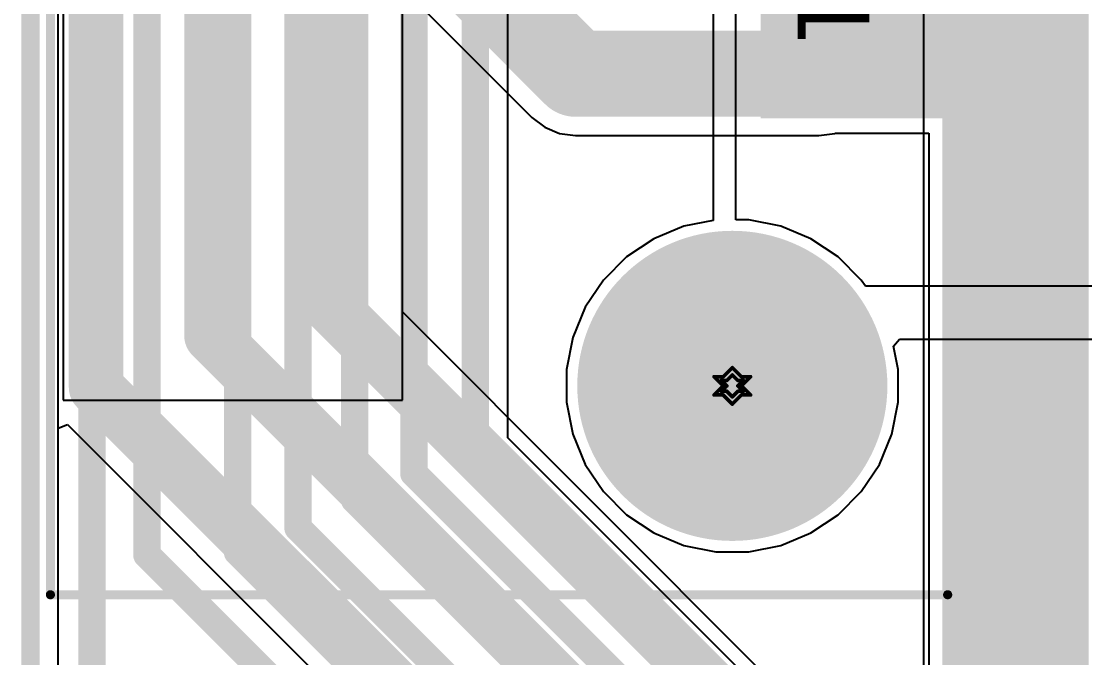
# Model space of a CAD drawing. Header units: inches. Extents: x -7 to 5163, y -3 to 5149.
# Drawn here: x -3.3 to 11.51, y 103.13 to 112 of the extents above; entities that cross this region are included whole.
import ezdxf

# ---------------------------------------------------------------- set-up
doc = ezdxf.new("R2010")
doc.units = ezdxf.units.IN
for name, color, linetype in [('Board Outline', 216, 'Continuous'), ('Bottom Layer', 5, 'Continuous'), ('Bottom Solder', 6, 'Continuous'), ('Drill Drawing', 1, 'Continuous'), ('GND', 76, 'Continuous'), ('Multi-Layer', 9, 'Continuous'), ('Pad Holes', 156, 'Continuous'), ('PWR', 16, 'Continuous'), ('Top Layer', 1, 'Continuous'), ('Top Overlay', 2, 'Continuous'), ('Top Solder', 216, 'Continuous')]:
    doc.layers.add(name, color=color, linetype=linetype)
doc.styles.add('Arial', font='', dxfattribs={"height": 0.2})
doc.styles.get('Arial').set_extended_font_data('Arial')

# ---------------------------------------------------------------- blocks, each defined once
blk = doc.blocks.new('A_DF_09_A_KG_T2S_55')
at = {"layer": 'Bottom Layer'}
h = blk.add_hatch(color=5, dxfattribs=at)
edge = h.paths.add_edge_path()
edge.add_arc((12.495, 0), 2.058, 0, 360)
at = {"layer": 'Bottom Solder'}
h = blk.add_hatch(color=6, dxfattribs=at)
edge = h.paths.add_edge_path()
edge.add_arc((12.495, 0), 2.16, 0, 360)
at = {"layer": 'GND'}
h = blk.add_hatch(color=76, dxfattribs=at)
edge = h.paths.add_edge_path()
edge.add_arc((12.495, 0), 2.058, 0, 360)
at = {"layer": 'Multi-Layer'}
h = blk.add_hatch(color=9, dxfattribs=at)
edge = h.paths.add_edge_path()
edge.add_arc((12.495, 0), 2.058, 0, 360)
at = {"layer": 'Pad Holes'}
h = blk.add_hatch(color=7, dxfattribs=at)
edge = h.paths.add_edge_path()
edge.add_arc((12.495, 0), 1.55, 0, 360)
at = {"layer": 'PWR'}
h = blk.add_hatch(color=16, dxfattribs=at)
edge = h.paths.add_edge_path()
edge.add_arc((12.495, 0), 2.058, 0, 360)
at = {"layer": 'Top Layer'}
h = blk.add_hatch(color=1, dxfattribs=at)
edge = h.paths.add_edge_path()
edge.add_arc((12.495, 0), 2.058, 0, 360)
at = {"layer": 'Top Solder'}
h = blk.add_hatch(color=216, dxfattribs=at)
edge = h.paths.add_edge_path()
edge.add_arc((12.495, 0), 2.16, 0, 360)
at = {"layer": 'Top Overlay'}
for points in [[(15.405, 3, 0.127, 0.127, 0), (-15.405, 3, 0.127, 0.127, 0)], [(15.405, -9.5, 0.127, 0.127, 0), (15.405, 3, 0.127, 0.127, 0)], [(15.405, -9.5, 0.127, 0.127, 0), (-15.405, -9.5, 0.127, 0.127, 0)]]:
    blk.add_lwpolyline(points, format="xyseb", dxfattribs=at)
for points in [[(15.373, 3, 0.0635, 0.0635, 1), (15.437, 3, 0.0635, 0.0635, 1)], [(15.373, 3, 0.0635, 0.0635, 1), (15.437, 3, 0.0635, 0.0635, 1)], [(15.373, -9.5, 0.0635, 0.0635, 1), (15.437, -9.5, 0.0635, 0.0635, 1)], [(15.373, -9.5, 0.0635, 0.0635, 1), (15.437, -9.5, 0.0635, 0.0635, 1)]]:
    blk.add_lwpolyline(points, format="xyseb", close=True, dxfattribs=at)
at = {"layer": 'Top Overlay', "style": 'Arial'}
blk.add_text('1', height=1, dxfattribs=at).set_placement((6.956, 0.911))

msp = doc.modelspace()

# ---------------------------------------------------------------- hatches: boundary and pattern name
at = {"layer": 'Bottom Layer'}
for points in [[(6.997, 110.642), (11.568, 110.642), (11.568, 114.833), (6.997, 114.833)], [(9.55, 81.509), (11.568, 81.509), (11.568, 114.833), (9.55, 114.833)]]:
    msp.add_hatch(color=5, dxfattribs=at).paths.add_polyline_path(points)

# ---------------------------------------------------------------- linework, layer by layer
at = {"layer": 'Board Outline'}
msp.add_lwpolyline([(-3.175, 1.629, 0.254, 0.254, 0), (-3.175, 185.698, 0.254, 0.254, 0)], format="xyseb", dxfattribs=at)
at = {"layer": 'Bottom Layer'}
for p, q in [((-2.718, 176.327), (-2.718, 106.718)), ((2.007, 106.718), (2.007, 176.327)), ((2.007, 107.946), (2.007, 112.352)), ((2.271, 112.197), (3.812, 110.656)), ((3.812, 110.656), (3.812, 110.656)), ((3.812, 110.656), (3.991, 110.519)), ((3.991, 110.519), (4.198, 110.433)), ((4.198, 110.433), (4.421, 110.404)), ((4.421, 110.404), (4.421, 110.404)), ((4.421, 110.404), (7.81, 110.404)), ((7.81, 110.404), (8.033, 110.433)), ((8.033, 110.433), (8.037, 110.435)), ((8.037, 110.435), (9.343, 110.435)), ((9.343, 110.435), (9.343, 83.333)), ((7.976, 101.976), (2.007, 107.946)), ((-2.718, 106.718), (2.007, 106.718)), ((-2.787, 106.327), (-2.66, 106.379)), ((-2.66, 106.379), (2.99, 100.73)), ((-2.787, 1.629), (-2.787, 106.327))]:
    msp.add_line(p, q, dxfattribs=at)
for points in [[(-2.259, 106.894, 0.762, 0.762, 0), (-2.259, 167.776, 0.762, 0.762, 0)], [(-0.65, 107.615, 0.762, 0.762, 0), (-0.65, 165.768, 0.762, 0.762, 0)], [(0.939, 108.098, 0.762, 0.762, 0), (0.939, 164.817, 0.762, 0.762, 0)], [(2.881, 112.806, 1.2, 1.2, 0), (4.421, 111.265, 1.2, 1.2, 0)], [(7.81, 111.265, 1.2, 1.2, 0), (9.282, 112.738, 1.2, 1.2, 0)], [(4.421, 111.265, 1.2, 1.2, 0), (7.81, 111.265, 1.2, 1.2, 0)], [(0.939, 108.098, 0.762, 0.762, 0), (7.518, 101.518, 0.762, 0.762, 0)], [(-0.65, 107.615, 0.762, 0.762, 0), (5.588, 101.377, 0.762, 0.762, 0)], [(-2.259, 106.894, 0.762, 0.762, 0), (3.638, 100.998, 0.762, 0.762, 0)]]:
    msp.add_lwpolyline(points, format="xyseb", dxfattribs=at)
for points in [[(4.121, 111.265, 0.6, 0.6, 1), (4.721, 111.265, 0.6, 0.6, 1)], [(4.121, 111.265, 0.6, 0.6, 1), (4.721, 111.265, 0.6, 0.6, 1)], [(7.51, 111.265, 0.6, 0.6, 1), (8.11, 111.265, 0.6, 0.6, 1)], [(7.51, 111.265, 0.6, 0.6, 1), (8.11, 111.265, 0.6, 0.6, 1)], [(0.749, 108.098, 0.381, 0.381, 1), (1.13, 108.098, 0.381, 0.381, 1)], [(0.749, 108.098, 0.381, 0.381, 1), (1.13, 108.098, 0.381, 0.381, 1)], [(-0.841, 107.615, 0.381, 0.381, 1), (-0.46, 107.615, 0.381, 0.381, 1)], [(-0.841, 107.615, 0.381, 0.381, 1), (-0.46, 107.615, 0.381, 0.381, 1)], [(-2.449, 106.894, 0.381, 0.381, 1), (-2.068, 106.894, 0.381, 0.381, 1)], [(-2.449, 106.894, 0.381, 0.381, 1), (-2.068, 106.894, 0.381, 0.381, 1)]]:
    msp.add_lwpolyline(points, format="xyseb", close=True, dxfattribs=at)
at = {"layer": 'Drill Drawing'}
for points in [[(6.477, 107.044, 0.0508, 0.0508, 0), (6.604, 107.171, 0.0508, 0.0508, 0)], [(6.604, 107.171, 0.0508, 0.0508, 0), (6.731, 107.044, 0.0508, 0.0508, 0)], [(6.35, 107.044, 0.0508, 0.0508, 0), (6.477, 106.917, 0.0508, 0.0508, 0)], [(6.35, 107.044, 0.0508, 0.0508, 0), (6.477, 107.044, 0.0508, 0.0508, 0)], [(6.452, 106.993, 0.0508, 0.0508, 0), (6.528, 106.917, 0.0508, 0.0508, 0)], [(6.452, 106.993, 0.0508, 0.0508, 0), (6.528, 106.993, 0.0508, 0.0508, 0)], [(6.528, 106.993, 0.0508, 0.0508, 0), (6.604, 107.069, 0.0508, 0.0508, 0)], [(6.604, 107.069, 0.0508, 0.0508, 0), (6.68, 106.993, 0.0508, 0.0508, 0)], [(6.68, 106.993, 0.0508, 0.0508, 0), (6.756, 106.993, 0.0508, 0.0508, 0)], [(6.68, 106.917, 0.0508, 0.0508, 0), (6.756, 106.993, 0.0508, 0.0508, 0)], [(6.731, 107.044, 0.0508, 0.0508, 0), (6.858, 107.044, 0.0508, 0.0508, 0)], [(6.731, 106.917, 0.0508, 0.0508, 0), (6.858, 107.044, 0.0508, 0.0508, 0)], [(6.35, 106.79, 0.0508, 0.0508, 0), (6.477, 106.917, 0.0508, 0.0508, 0)], [(6.452, 106.841, 0.0508, 0.0508, 0), (6.528, 106.917, 0.0508, 0.0508, 0)], [(6.452, 106.841, 0.0508, 0.0508, 0), (6.528, 106.841, 0.0508, 0.0508, 0)], [(6.528, 106.841, 0.0508, 0.0508, 0), (6.604, 106.765, 0.0508, 0.0508, 0)], [(6.604, 106.765, 0.0508, 0.0508, 0), (6.68, 106.841, 0.0508, 0.0508, 0)], [(6.68, 106.917, 0.0508, 0.0508, 0), (6.756, 106.841, 0.0508, 0.0508, 0)], [(6.68, 106.841, 0.0508, 0.0508, 0), (6.756, 106.841, 0.0508, 0.0508, 0)], [(6.731, 106.917, 0.0508, 0.0508, 0), (6.858, 106.79, 0.0508, 0.0508, 0)], [(6.35, 106.79, 0.0508, 0.0508, 0), (6.477, 106.79, 0.0508, 0.0508, 0)], [(6.477, 106.79, 0.0508, 0.0508, 0), (6.604, 106.663, 0.0508, 0.0508, 0)], [(6.604, 106.663, 0.0508, 0.0508, 0), (6.731, 106.79, 0.0508, 0.0508, 0)], [(6.731, 106.79, 0.0508, 0.0508, 0), (6.858, 106.79, 0.0508, 0.0508, 0)]]:
    msp.add_lwpolyline(points, format="xyseb", dxfattribs=at)
for points in [[(6.591, 107.171, 0.0254, 0.0254, 1), (6.617, 107.171, 0.0254, 0.0254, 1)], [(6.591, 107.171, 0.0254, 0.0254, 1), (6.617, 107.171, 0.0254, 0.0254, 1)], [(6.337, 107.044, 0.0254, 0.0254, 1), (6.363, 107.044, 0.0254, 0.0254, 1)], [(6.337, 107.044, 0.0254, 0.0254, 1), (6.363, 107.044, 0.0254, 0.0254, 1)], [(6.439, 106.993, 0.0254, 0.0254, 1), (6.464, 106.993, 0.0254, 0.0254, 1)], [(6.439, 106.993, 0.0254, 0.0254, 1), (6.464, 106.993, 0.0254, 0.0254, 1)], [(6.464, 107.044, 0.0254, 0.0254, 1), (6.49, 107.044, 0.0254, 0.0254, 1)], [(6.464, 107.044, 0.0254, 0.0254, 1), (6.49, 107.044, 0.0254, 0.0254, 1)], [(6.515, 106.993, 0.0254, 0.0254, 1), (6.541, 106.993, 0.0254, 0.0254, 1)], [(6.515, 106.993, 0.0254, 0.0254, 1), (6.541, 106.993, 0.0254, 0.0254, 1)], [(6.591, 107.069, 0.0254, 0.0254, 1), (6.617, 107.069, 0.0254, 0.0254, 1)], [(6.591, 107.069, 0.0254, 0.0254, 1), (6.617, 107.069, 0.0254, 0.0254, 1)], [(6.668, 106.993, 0.0254, 0.0254, 1), (6.693, 106.993, 0.0254, 0.0254, 1)], [(6.668, 106.993, 0.0254, 0.0254, 1), (6.693, 106.993, 0.0254, 0.0254, 1)], [(6.718, 107.044, 0.0254, 0.0254, 1), (6.744, 107.044, 0.0254, 0.0254, 1)], [(6.718, 107.044, 0.0254, 0.0254, 1), (6.744, 107.044, 0.0254, 0.0254, 1)], [(6.744, 106.993, 0.0254, 0.0254, 1), (6.769, 106.993, 0.0254, 0.0254, 1)], [(6.744, 106.993, 0.0254, 0.0254, 1), (6.769, 106.993, 0.0254, 0.0254, 1)], [(6.845, 107.044, 0.0254, 0.0254, 1), (6.871, 107.044, 0.0254, 0.0254, 1)], [(6.845, 107.044, 0.0254, 0.0254, 1), (6.871, 107.044, 0.0254, 0.0254, 1)], [(6.439, 106.841, 0.0254, 0.0254, 1), (6.464, 106.841, 0.0254, 0.0254, 1)], [(6.439, 106.841, 0.0254, 0.0254, 1), (6.464, 106.841, 0.0254, 0.0254, 1)], [(6.464, 106.917, 0.0254, 0.0254, 1), (6.49, 106.917, 0.0254, 0.0254, 1)], [(6.464, 106.917, 0.0254, 0.0254, 1), (6.49, 106.917, 0.0254, 0.0254, 1)], [(6.515, 106.917, 0.0254, 0.0254, 1), (6.541, 106.917, 0.0254, 0.0254, 1)], [(6.515, 106.917, 0.0254, 0.0254, 1), (6.541, 106.917, 0.0254, 0.0254, 1)], [(6.515, 106.841, 0.0254, 0.0254, 1), (6.541, 106.841, 0.0254, 0.0254, 1)], [(6.515, 106.841, 0.0254, 0.0254, 1), (6.541, 106.841, 0.0254, 0.0254, 1)], [(6.668, 106.917, 0.0254, 0.0254, 1), (6.693, 106.917, 0.0254, 0.0254, 1)], [(6.668, 106.917, 0.0254, 0.0254, 1), (6.693, 106.917, 0.0254, 0.0254, 1)], [(6.668, 106.841, 0.0254, 0.0254, 1), (6.693, 106.841, 0.0254, 0.0254, 1)], [(6.668, 106.841, 0.0254, 0.0254, 1), (6.693, 106.841, 0.0254, 0.0254, 1)], [(6.718, 106.917, 0.0254, 0.0254, 1), (6.744, 106.917, 0.0254, 0.0254, 1)], [(6.718, 106.917, 0.0254, 0.0254, 1), (6.744, 106.917, 0.0254, 0.0254, 1)], [(6.744, 106.841, 0.0254, 0.0254, 1), (6.769, 106.841, 0.0254, 0.0254, 1)], [(6.744, 106.841, 0.0254, 0.0254, 1), (6.769, 106.841, 0.0254, 0.0254, 1)], [(6.337, 106.79, 0.0254, 0.0254, 1), (6.363, 106.79, 0.0254, 0.0254, 1)], [(6.337, 106.79, 0.0254, 0.0254, 1), (6.363, 106.79, 0.0254, 0.0254, 1)], [(6.464, 106.79, 0.0254, 0.0254, 1), (6.49, 106.79, 0.0254, 0.0254, 1)], [(6.464, 106.79, 0.0254, 0.0254, 1), (6.49, 106.79, 0.0254, 0.0254, 1)], [(6.591, 106.765, 0.0254, 0.0254, 1), (6.617, 106.765, 0.0254, 0.0254, 1)], [(6.591, 106.765, 0.0254, 0.0254, 1), (6.617, 106.765, 0.0254, 0.0254, 1)], [(6.591, 106.663, 0.0254, 0.0254, 1), (6.617, 106.663, 0.0254, 0.0254, 1)], [(6.591, 106.663, 0.0254, 0.0254, 1), (6.617, 106.663, 0.0254, 0.0254, 1)], [(6.718, 106.79, 0.0254, 0.0254, 1), (6.744, 106.79, 0.0254, 0.0254, 1)], [(6.718, 106.79, 0.0254, 0.0254, 1), (6.744, 106.79, 0.0254, 0.0254, 1)], [(6.845, 106.79, 0.0254, 0.0254, 1), (6.871, 106.79, 0.0254, 0.0254, 1)], [(6.845, 106.79, 0.0254, 0.0254, 1), (6.871, 106.79, 0.0254, 0.0254, 1)]]:
    msp.add_lwpolyline(points, format="xyseb", close=True, dxfattribs=at)
at = {"layer": 'GND'}
msp.add_line((-2.787, 1.629), (-2.787, 185.698), dxfattribs=at)
at = {"layer": 'PWR'}
for p, q in [((-2.787, 78.207), (-2.787, 119.761)), ((6.655, 109.229), (6.655, 119.761)), ((6.338, 117.464), (6.338, 109.221)), ((6.338, 109.221), (5.93, 109.14)), ((6.832, 109.229), (6.655, 109.229)), ((7.278, 109.14), (6.832, 109.229)), ((5.93, 109.14), (5.509, 108.966)), ((7.699, 108.966), (7.278, 109.14)), ((5.509, 108.966), (5.13, 108.713)), ((8.078, 108.713), (7.699, 108.966)), ((5.13, 108.713), (4.808, 108.391)), ((8.4, 108.391), (8.078, 108.713)), ((4.808, 108.391), (4.555, 108.012)), ((8.457, 108.306), (8.4, 108.391)), ((49.334, 108.306), (8.457, 108.306)), ((4.555, 108.012), (4.381, 107.591)), ((4.381, 107.591), (4.292, 107.145)), ((8.851, 107.471), (8.932, 107.569)), ((8.932, 107.569), (49.173, 107.569)), ((8.916, 107.145), (8.851, 107.471)), ((4.292, 107.145), (4.292, 106.689)), ((8.916, 106.689), (8.916, 107.145)), ((4.292, 106.689), (4.381, 106.243)), ((8.827, 106.243), (8.916, 106.689)), ((4.381, 106.243), (4.555, 105.822)), ((8.653, 105.822), (8.827, 106.243)), ((4.555, 105.822), (4.808, 105.443)), ((8.4, 105.443), (8.653, 105.822)), ((4.808, 105.443), (5.13, 105.121)), ((8.078, 105.121), (8.4, 105.443)), ((5.13, 105.121), (5.509, 104.868)), ((7.699, 104.868), (8.078, 105.121)), ((5.509, 104.868), (5.93, 104.694)), ((7.278, 104.694), (7.699, 104.868)), ((5.93, 104.694), (6.376, 104.605)), ((6.376, 104.605), (6.832, 104.605)), ((6.832, 104.605), (7.278, 104.694))]:
    msp.add_line(p, q, dxfattribs=at)
at = {"layer": 'Top Layer'}
for p, q in [((3.476, 106.195), (3.476, 115.706)), ((9.269, 112.632), (9.269, 100.581)), ((9.142, 100.528), (3.476, 106.195))]:
    msp.add_line(p, q, dxfattribs=at)
for points in [[(-2.317, 98.418, 0.381, 0.381, 0), (-2.317, 160.446, 0.381, 0.381, 0)], [(-1.551, 104.563, 0.381, 0.381, 0), (-1.551, 159.14, 0.381, 0.381, 0)], [(-0.289, 104.602, 0.381, 0.381, 0), (-0.289, 158.26, 0.381, 0.381, 0)], [(0.553, 104.938, 0.381, 0.381, 0), (0.553, 156.923, 0.381, 0.381, 0)], [(1.343, 105.328, 0.381, 0.381, 0), (1.343, 155.67, 0.381, 0.381, 0)], [(2.168, 105.697, 0.381, 0.381, 0), (2.168, 154.453, 0.381, 0.381, 0)], [(11.295, 73.77, 0.381, 0.381, 0), (11.295, 121.177, 0.381, 0.381, 0)], [(10.51, 73.311, 0.381, 0.381, 0), (10.51, 119.803, 0.381, 0.381, 0)], [(9.722, 72.926, 0.381, 0.381, 0), (9.722, 117.714, 0.381, 0.381, 0)], [(3.023, 106.007, 0.381, 0.381, 0), (3.023, 115.893, 0.381, 0.381, 0)], [(3.023, 106.007, 0.381, 0.381, 0), (8.948, 100.081, 0.381, 0.381, 0)], [(2.168, 105.697, 0.381, 0.381, 0), (7.654, 100.211, 0.381, 0.381, 0)], [(1.343, 105.328, 0.381, 0.381, 0), (6.878, 99.793, 0.381, 0.381, 0)], [(0.553, 104.938, 0.381, 0.381, 0), (6.086, 99.406, 0.381, 0.381, 0)], [(-1.551, 104.563, 0.381, 0.381, 0), (4.511, 98.501, 0.381, 0.381, 0)], [(-0.289, 104.602, 0.381, 0.381, 0), (5.298, 99.014, 0.381, 0.381, 0)]]:
    msp.add_lwpolyline(points, format="xyseb", dxfattribs=at)
for points in [[(2.927, 106.007, 0.191, 0.191, 1), (3.118, 106.007, 0.191, 0.191, 1)], [(2.927, 106.007, 0.191, 0.191, 1), (3.118, 106.007, 0.191, 0.191, 1)], [(2.072, 105.697, 0.191, 0.191, 1), (2.263, 105.697, 0.191, 0.191, 1)], [(2.072, 105.697, 0.191, 0.191, 1), (2.263, 105.697, 0.191, 0.191, 1)], [(1.247, 105.328, 0.191, 0.191, 1), (1.438, 105.328, 0.191, 0.191, 1)], [(1.247, 105.328, 0.191, 0.191, 1), (1.438, 105.328, 0.191, 0.191, 1)], [(0.458, 104.938, 0.191, 0.191, 1), (0.649, 104.938, 0.191, 0.191, 1)], [(0.458, 104.938, 0.191, 0.191, 1), (0.649, 104.938, 0.191, 0.191, 1)], [(-1.647, 104.563, 0.191, 0.191, 1), (-1.456, 104.563, 0.191, 0.191, 1)], [(-1.647, 104.563, 0.191, 0.191, 1), (-1.456, 104.563, 0.191, 0.191, 1)], [(-0.385, 104.602, 0.191, 0.191, 1), (-0.194, 104.602, 0.191, 0.191, 1)], [(-0.385, 104.602, 0.191, 0.191, 1), (-0.194, 104.602, 0.191, 0.191, 1)]]:
    msp.add_lwpolyline(points, format="xyseb", close=True, dxfattribs=at)

# ---------------------------------------------------------------- block references
at = {"rotation": 270}
msp.add_blockref('A_DF_09_A_KG_T2S_55', (6.604, 119.412), dxfattribs=at)

doc.saveas('drawing.dxf')
